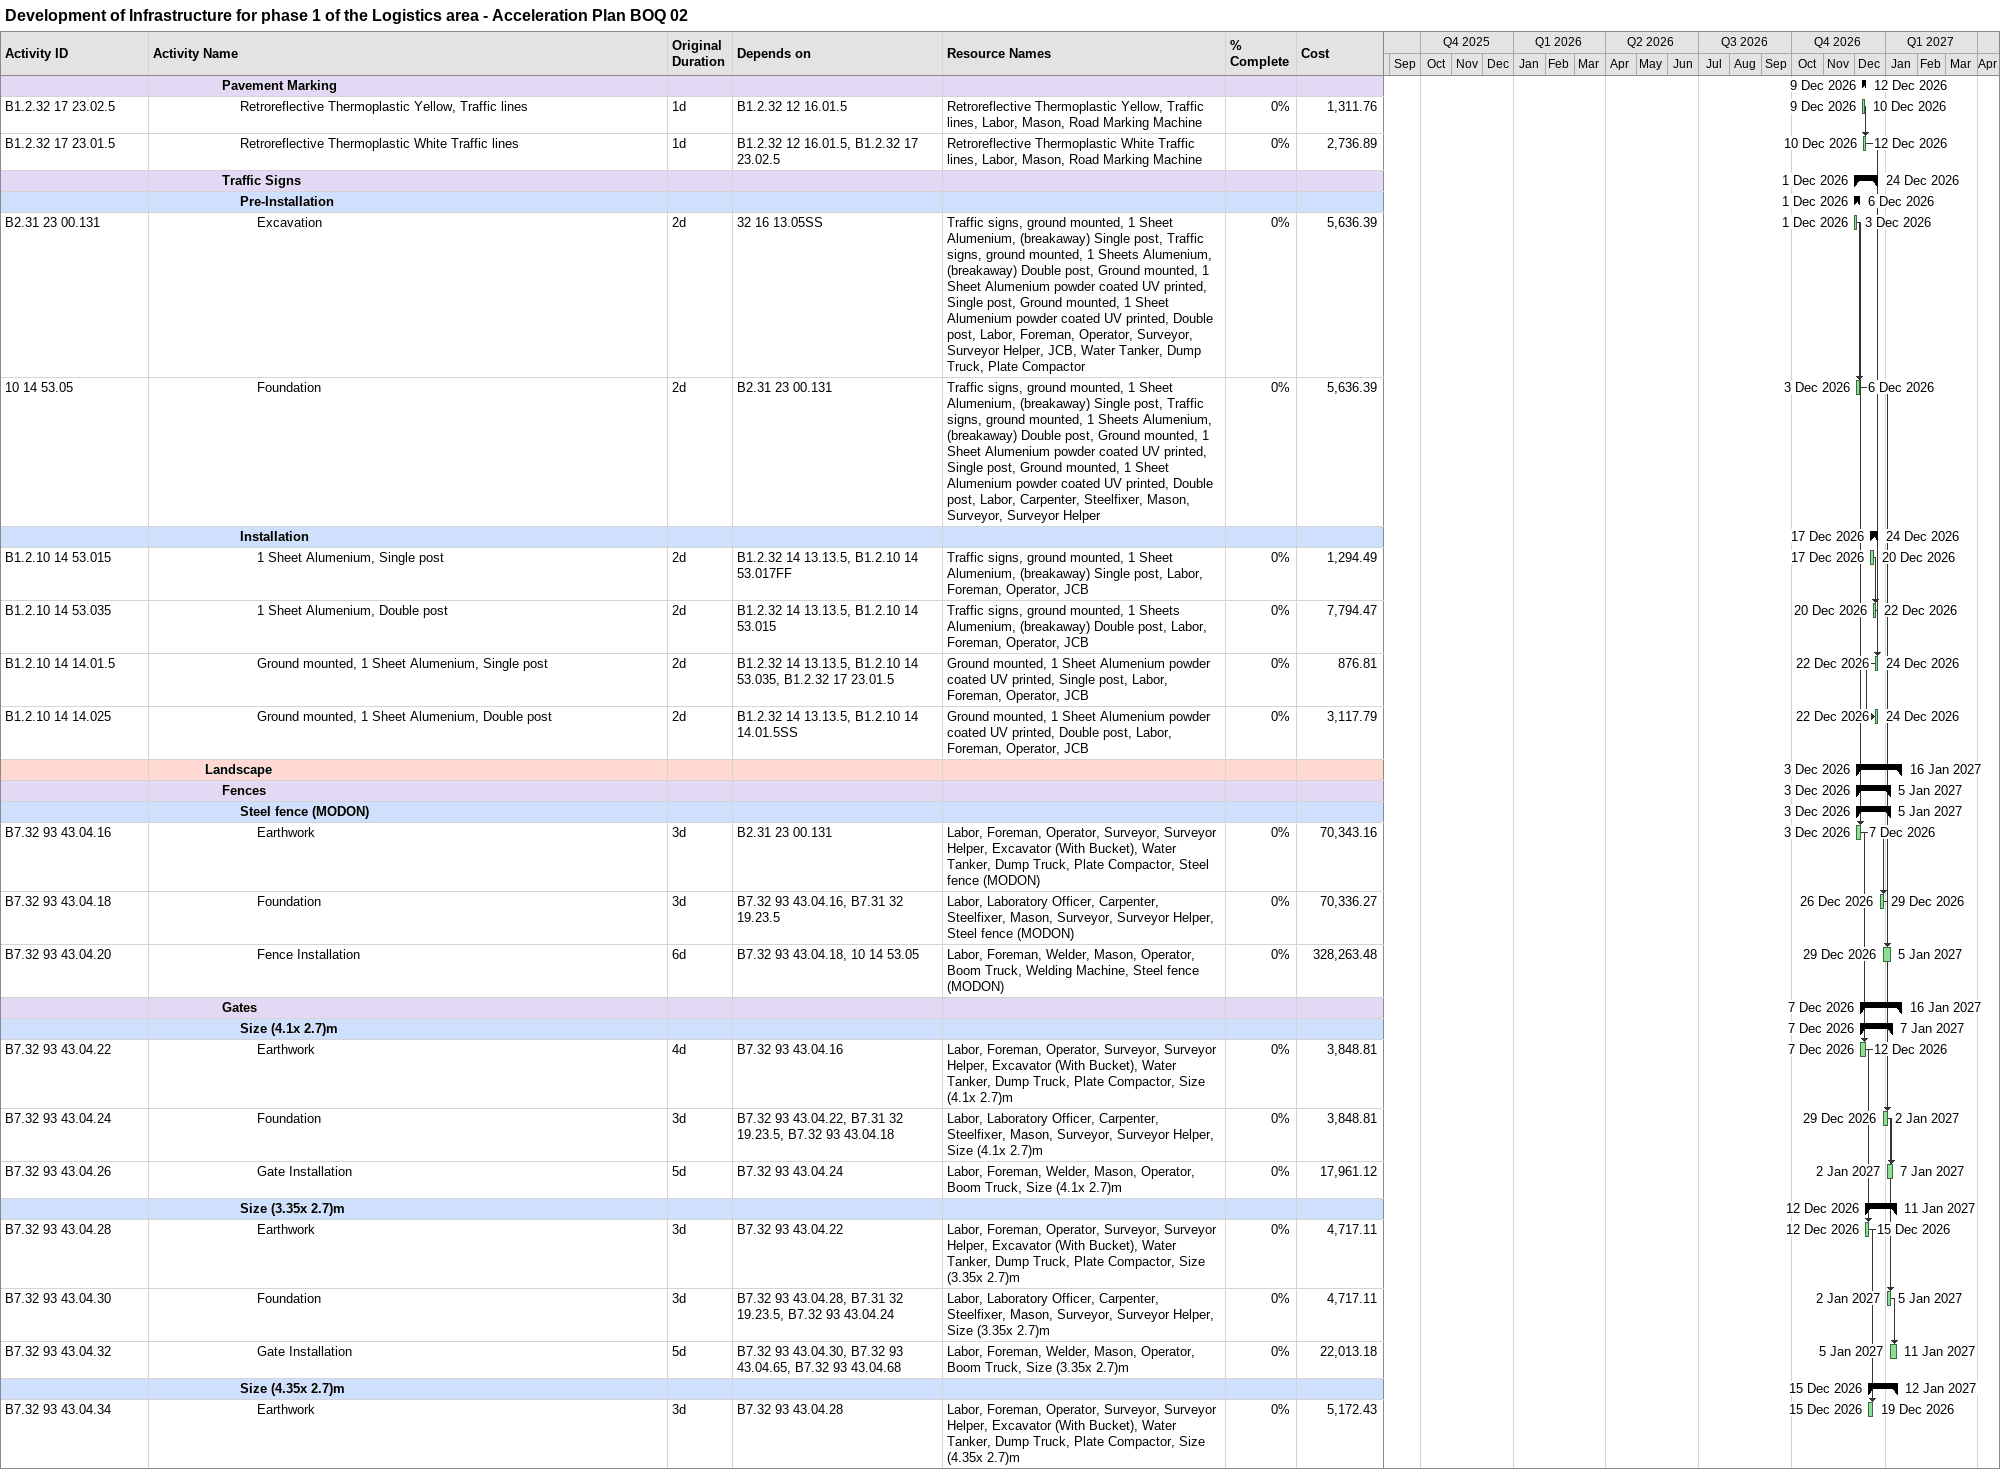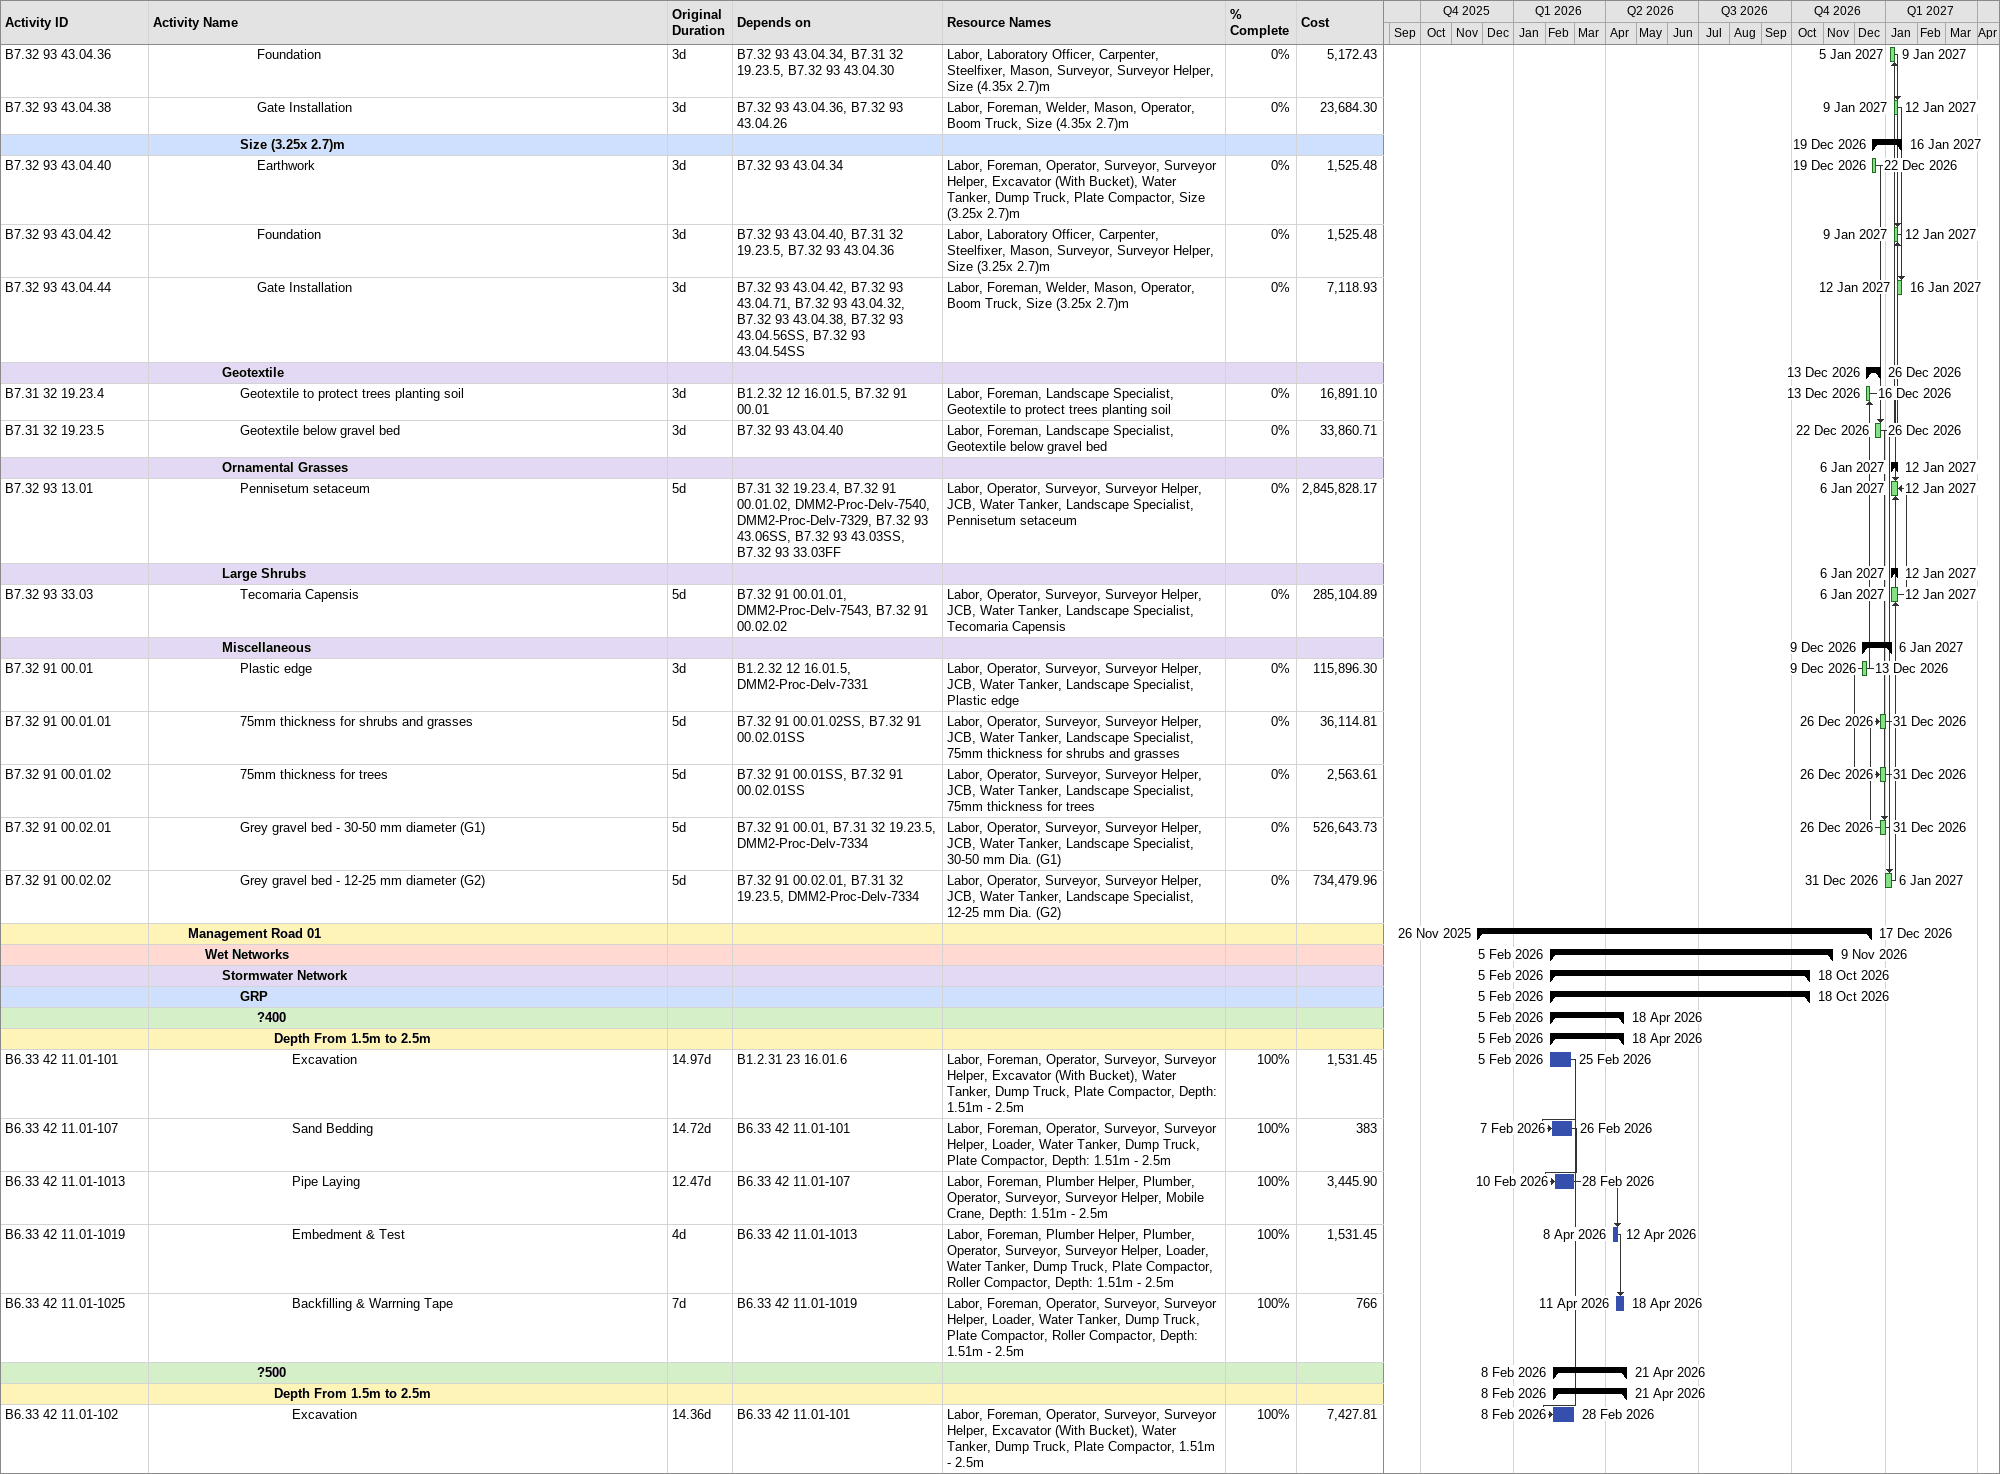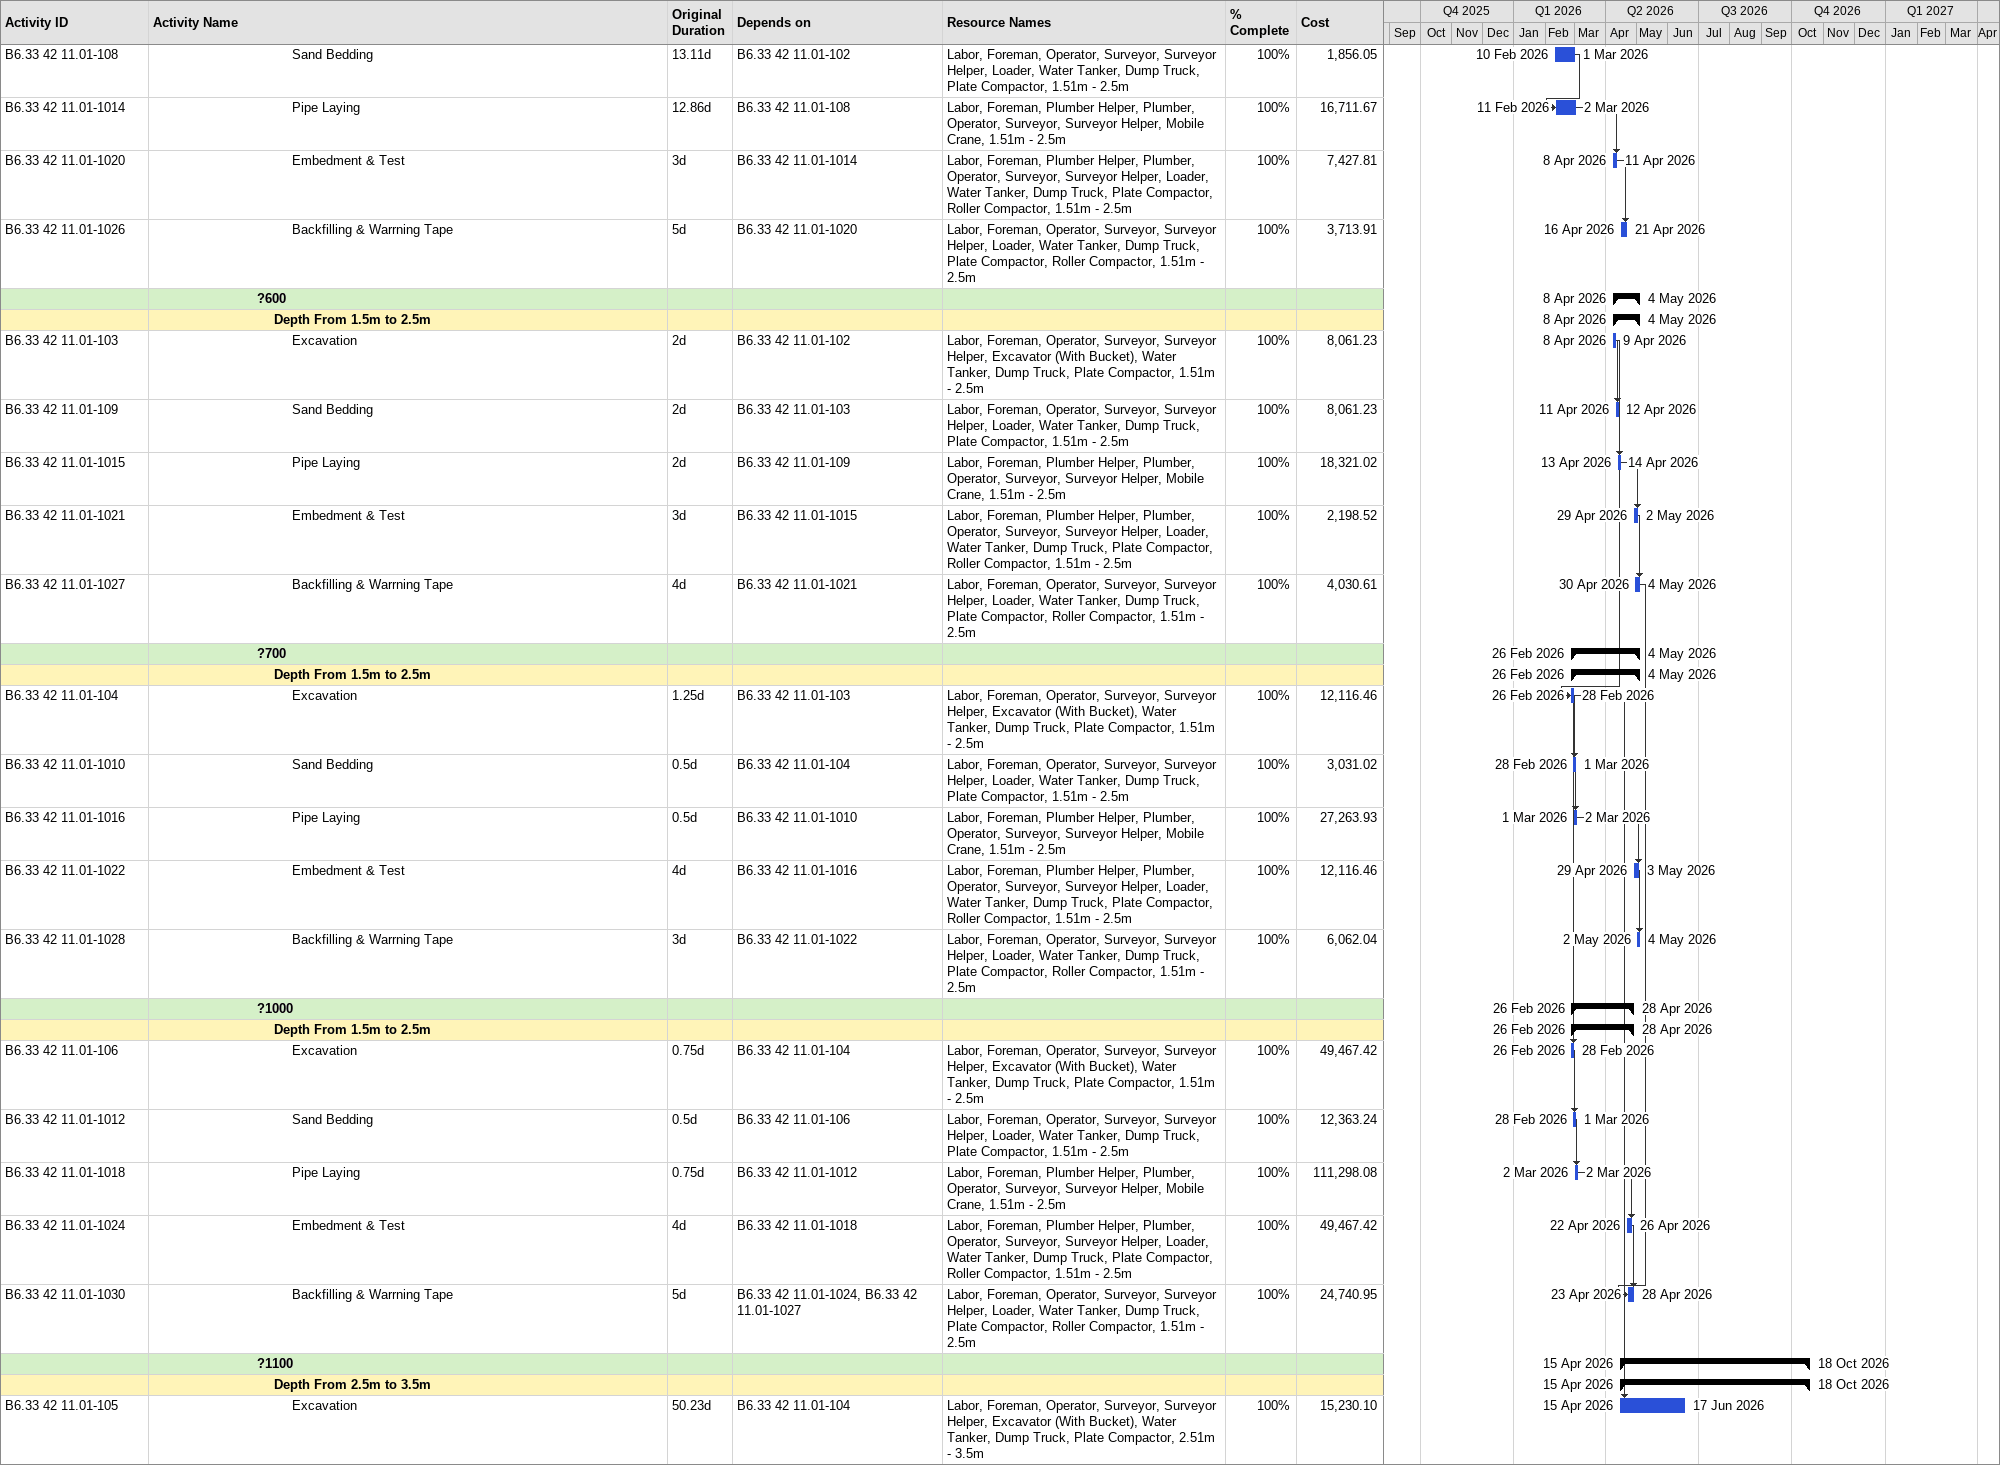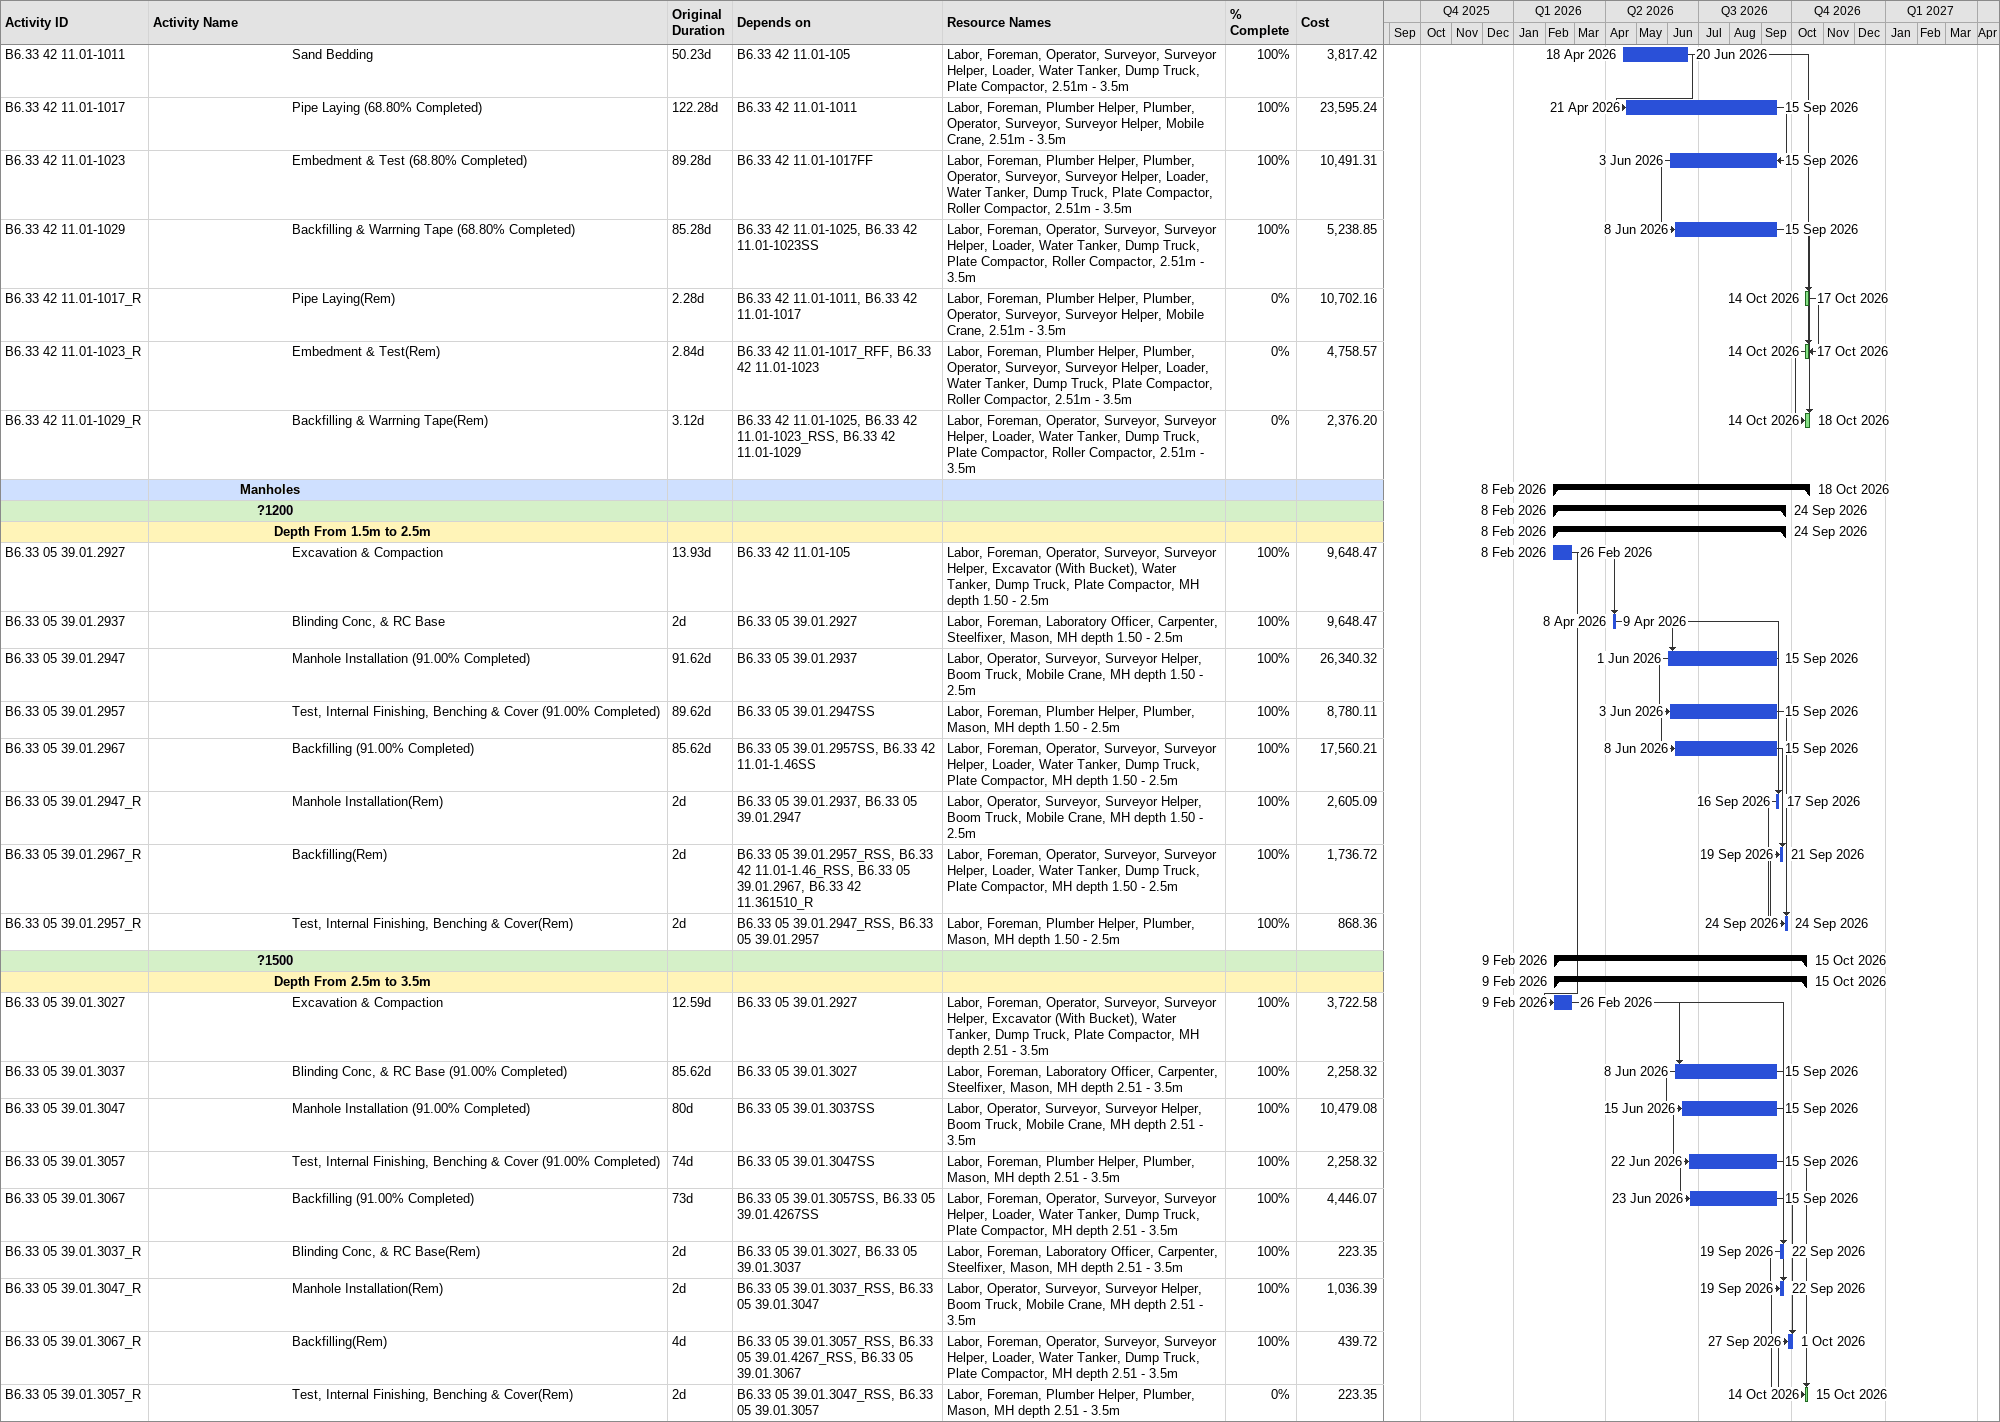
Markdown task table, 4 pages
Development of Infrastructure for phase 1 of the Logistics area - Acceleration Plan BOQ 02

| ID | Level | Task | Original duration | Start | Finish | Predecessors | Resources | % complete | Cost |
|---|---|---|---|---|---|---|---|---|---|
|  | 5 | **Pavement Marking** |  | 2026-12-09 | 2026-12-12 |  |  |  |  |
| B1.2.32 17 23.02.5 | 6 | Retroreflective Thermoplastic Yellow, Traffic lines | 1d | 2026-12-09 | 2026-12-10 | B1.2.32 12 16.01.5 | Retroreflective Thermoplastic Yellow, Traffic lines, Labor, Mason, Road Marking Machine | 0 | 1311.76 |
| B1.2.32 17 23.01.5 | 6 | Retroreflective Thermoplastic White Traffic lines | 1d | 2026-12-10 | 2026-12-12 | B1.2.32 12 16.01.5, B1.2.32 17 23.02.5 | Retroreflective Thermoplastic White Traffic lines, Labor, Mason, Road Marking Machine | 0 | 2736.89 |
|  | 5 | **Traffic Signs** |  | 2026-12-01 | 2026-12-24 |  |  |  |  |
|  | 6 | **Pre-Installation** |  | 2026-12-01 | 2026-12-06 |  |  |  |  |
| B2.31 23 00.131 | 7 | Excavation | 2d | 2026-12-01 | 2026-12-03 | 32 16 13.05SS | Traffic signs, ground mounted, 1 Sheet Alumenium, (breakaway) Single post, Traffic signs, ground mounted, 1 Sheets Alumenium, (breakaway) Double post, Ground mounted, 1 Sheet Alumenium powder coated UV printed, Single post, Ground mounted, 1 Sheet Alumenium powder coated UV printed, Double post, Labor, Foreman, Operator, Surveyor, Surveyor Helper, JCB, Water Tanker, Dump Truck, Plate Compactor | 0 | 5636.39 |
| 10 14 53.05 | 7 | Foundation | 2d | 2026-12-03 | 2026-12-06 | B2.31 23 00.131 | Traffic signs, ground mounted, 1 Sheet Alumenium, (breakaway) Single post, Traffic signs, ground mounted, 1 Sheets Alumenium, (breakaway) Double post, Ground mounted, 1 Sheet Alumenium powder coated UV printed, Single post, Ground mounted, 1 Sheet Alumenium powder coated UV printed, Double post, Labor, Carpenter, Steelfixer, Mason, Surveyor, Surveyor Helper | 0 | 5636.39 |
|  | 6 | **Installation** |  | 2026-12-17 | 2026-12-24 |  |  |  |  |
| B1.2.10 14 53.015 | 7 | 1 Sheet Alumenium, Single post | 2d | 2026-12-17 | 2026-12-20 | B1.2.32 14 13.13.5, B1.2.10 14 53.017FF | Traffic signs, ground mounted, 1 Sheet Alumenium, (breakaway) Single post, Labor, Foreman, Operator, JCB | 0 | 1294.49 |
| B1.2.10 14 53.035 | 7 | 1 Sheet Alumenium, Double post | 2d | 2026-12-20 | 2026-12-22 | B1.2.32 14 13.13.5, B1.2.10 14 53.015 | Traffic signs, ground mounted, 1 Sheets Alumenium, (breakaway) Double post, Labor, Foreman, Operator, JCB | 0 | 7794.47 |
| B1.2.10 14 14.01.5 | 7 | Ground mounted, 1 Sheet Alumenium, Single post | 2d | 2026-12-22 | 2026-12-24 | B1.2.32 14 13.13.5, B1.2.10 14 53.035, B1.2.32 17 23.01.5 | Ground mounted, 1 Sheet Alumenium powder coated UV printed, Single post, Labor, Foreman, Operator, JCB | 0 | 876.81 |
| B1.2.10 14 14.025 | 7 | Ground mounted, 1 Sheet Alumenium, Double post | 2d | 2026-12-22 | 2026-12-24 | B1.2.32 14 13.13.5, B1.2.10 14 14.01.5SS | Ground mounted, 1 Sheet Alumenium powder coated UV printed, Double post, Labor, Foreman, Operator, JCB | 0 | 3117.79 |
|  | 4 | **Landscape** |  | 2026-12-03 | 2027-01-16 |  |  |  |  |
|  | 5 | **Fences** |  | 2026-12-03 | 2027-01-05 |  |  |  |  |
|  | 6 | **Steel fence (MODON)** |  | 2026-12-03 | 2027-01-05 |  |  |  |  |
| B7.32 93 43.04.16 | 7 | Earthwork | 3d | 2026-12-03 | 2026-12-07 | B2.31 23 00.131 | Labor, Foreman, Operator, Surveyor, Surveyor Helper, Excavator (With Bucket), Water Tanker, Dump Truck, Plate Compactor, Steel fence (MODON) | 0 | 70343.16 |
| B7.32 93 43.04.18 | 7 | Foundation | 3d | 2026-12-26 | 2026-12-29 | B7.32 93 43.04.16, B7.31 32 19.23.5 | Labor, Laboratory Officer, Carpenter, Steelfixer, Mason, Surveyor, Surveyor Helper, Steel fence (MODON) | 0 | 70336.27 |
| B7.32 93 43.04.20 | 7 | Fence Installation | 6d | 2026-12-29 | 2027-01-05 | B7.32 93 43.04.18, 10 14 53.05 | Labor, Foreman, Welder, Mason, Operator, Boom Truck, Welding Machine, Steel fence (MODON) | 0 | 328263.48 |
|  | 5 | **Gates** |  | 2026-12-07 | 2027-01-16 |  |  |  |  |
|  | 6 | **Size (4.1x 2.7)m** |  | 2026-12-07 | 2027-01-07 |  |  |  |  |
| B7.32 93 43.04.22 | 7 | Earthwork | 4d | 2026-12-07 | 2026-12-12 | B7.32 93 43.04.16 | Labor, Foreman, Operator, Surveyor, Surveyor Helper, Excavator (With Bucket), Water Tanker, Dump Truck, Plate Compactor, Size (4.1x 2.7)m | 0 | 3848.81 |
| B7.32 93 43.04.24 | 7 | Foundation | 3d | 2026-12-29 | 2027-01-02 | B7.32 93 43.04.22, B7.31 32 19.23.5, B7.32 93 43.04.18 | Labor, Laboratory Officer, Carpenter, Steelfixer, Mason, Surveyor, Surveyor Helper, Size (4.1x 2.7)m | 0 | 3848.81 |
| B7.32 93 43.04.26 | 7 | Gate Installation | 5d | 2027-01-02 | 2027-01-07 | B7.32 93 43.04.24 | Labor, Foreman, Welder, Mason, Operator, Boom Truck, Size (4.1x 2.7)m | 0 | 17961.12 |
|  | 6 | **Size (3.35x 2.7)m** |  | 2026-12-12 | 2027-01-11 |  |  |  |  |
| B7.32 93 43.04.28 | 7 | Earthwork | 3d | 2026-12-12 | 2026-12-15 | B7.32 93 43.04.22 | Labor, Foreman, Operator, Surveyor, Surveyor Helper, Excavator (With Bucket), Water Tanker, Dump Truck, Plate Compactor, Size (3.35x 2.7)m | 0 | 4717.11 |
| B7.32 93 43.04.30 | 7 | Foundation | 3d | 2027-01-02 | 2027-01-05 | B7.32 93 43.04.28, B7.31 32 19.23.5, B7.32 93 43.04.24 | Labor, Laboratory Officer, Carpenter, Steelfixer, Mason, Surveyor, Surveyor Helper, Size (3.35x 2.7)m | 0 | 4717.11 |
| B7.32 93 43.04.32 | 7 | Gate Installation | 5d | 2027-01-05 | 2027-01-11 | B7.32 93 43.04.30, B7.32 93 43.04.65, B7.32 93 43.04.68 | Labor, Foreman, Welder, Mason, Operator, Boom Truck, Size (3.35x 2.7)m | 0 | 22013.18 |
|  | 6 | **Size (4.35x 2.7)m** |  | 2026-12-15 | 2027-01-12 |  |  |  |  |
| B7.32 93 43.04.34 | 7 | Earthwork | 3d | 2026-12-15 | 2026-12-19 | B7.32 93 43.04.28 | Labor, Foreman, Operator, Surveyor, Surveyor Helper, Excavator (With Bucket), Water Tanker, Dump Truck, Plate Compactor, Size (4.35x 2.7)m | 0 | 5172.43 |
| B7.32 93 43.04.36 | 7 | Foundation | 3d | 2027-01-05 | 2027-01-09 | B7.32 93 43.04.34, B7.31 32 19.23.5, B7.32 93 43.04.30 | Labor, Laboratory Officer, Carpenter, Steelfixer, Mason, Surveyor, Surveyor Helper, Size (4.35x 2.7)m | 0 | 5172.43 |
| B7.32 93 43.04.38 | 7 | Gate Installation | 3d | 2027-01-09 | 2027-01-12 | B7.32 93 43.04.36, B7.32 93 43.04.26 | Labor, Foreman, Welder, Mason, Operator, Boom Truck, Size (4.35x 2.7)m | 0 | 23684.30 |
|  | 6 | **Size (3.25x 2.7)m** |  | 2026-12-19 | 2027-01-16 |  |  |  |  |
| B7.32 93 43.04.40 | 7 | Earthwork | 3d | 2026-12-19 | 2026-12-22 | B7.32 93 43.04.34 | Labor, Foreman, Operator, Surveyor, Surveyor Helper, Excavator (With Bucket), Water Tanker, Dump Truck, Plate Compactor, Size (3.25x 2.7)m | 0 | 1525.48 |
| B7.32 93 43.04.42 | 7 | Foundation | 3d | 2027-01-09 | 2027-01-12 | B7.32 93 43.04.40, B7.31 32 19.23.5, B7.32 93 43.04.36 | Labor, Laboratory Officer, Carpenter, Steelfixer, Mason, Surveyor, Surveyor Helper, Size (3.25x 2.7)m | 0 | 1525.48 |
| B7.32 93 43.04.44 | 7 | Gate Installation | 3d | 2027-01-12 | 2027-01-16 | B7.32 93 43.04.42, B7.32 93 43.04.71, B7.32 93 43.04.32, B7.32 93 43.04.38, B7.32 93 43.04.56SS, B7.32 93 43.04.54SS | Labor, Foreman, Welder, Mason, Operator, Boom Truck, Size (3.25x 2.7)m | 0 | 7118.93 |
|  | 5 | **Geotextile** |  | 2026-12-13 | 2026-12-26 |  |  |  |  |
| B7.31 32 19.23.4 | 6 | Geotextile to protect trees planting soil | 3d | 2026-12-13 | 2026-12-16 | B1.2.32 12 16.01.5, B7.32 91 00.01 | Labor, Foreman, Landscape Specialist, Geotextile to protect trees planting soil | 0 | 16891.10 |
| B7.31 32 19.23.5 | 6 | Geotextile below gravel bed | 3d | 2026-12-22 | 2026-12-26 | B7.32 93 43.04.40 | Labor, Foreman, Landscape Specialist, Geotextile below gravel bed | 0 | 33860.71 |
|  | 5 | **Ornamental Grasses** |  | 2027-01-06 | 2027-01-12 |  |  |  |  |
| B7.32 93 13.01 | 6 | Pennisetum setaceum | 5d | 2027-01-06 | 2027-01-12 | B7.31 32 19.23.4, B7.32 91 00.01.02, DMM2-Proc-Delv-7540, DMM2-Proc-Delv-7329, B7.32 93 43.06SS, B7.32 93 43.03SS, B7.32 93 33.03FF | Labor, Operator, Surveyor, Surveyor Helper, JCB, Water Tanker, Landscape Specialist, Pennisetum setaceum | 0 | 2845828.17 |
|  | 5 | **Large Shrubs** |  | 2027-01-06 | 2027-01-12 |  |  |  |  |
| B7.32 93 33.03 | 6 | Tecomaria Capensis | 5d | 2027-01-06 | 2027-01-12 | B7.32 91 00.01.01, DMM2-Proc-Delv-7543, B7.32 91 00.02.02 | Labor, Operator, Surveyor, Surveyor Helper, JCB, Water Tanker, Landscape Specialist, Tecomaria Capensis | 0 | 285104.89 |
|  | 5 | **Miscellaneous** |  | 2026-12-09 | 2027-01-06 |  |  |  |  |
| B7.32 91 00.01 | 6 | Plastic edge | 3d | 2026-12-09 | 2026-12-13 | B1.2.32 12 16.01.5, DMM2-Proc-Delv-7331 | Labor, Operator, Surveyor, Surveyor Helper, JCB, Water Tanker, Landscape Specialist, Plastic edge | 0 | 115896.30 |
| B7.32 91 00.01.01 | 6 | 75mm thickness for shrubs and grasses | 5d | 2026-12-26 | 2026-12-31 | B7.32 91 00.01.02SS, B7.32 91 00.02.01SS | Labor, Operator, Surveyor, Surveyor Helper, JCB, Water Tanker, Landscape Specialist, 75mm thickness for shrubs and grasses | 0 | 36114.81 |
| B7.32 91 00.01.02 | 6 | 75mm thickness for trees | 5d | 2026-12-26 | 2026-12-31 | B7.32 91 00.01SS, B7.32 91 00.02.01SS | Labor, Operator, Surveyor, Surveyor Helper, JCB, Water Tanker, Landscape Specialist, 75mm thickness for trees | 0 | 2563.61 |
| B7.32 91 00.02.01 | 6 | Grey gravel bed - 30-50 mm diameter (G1) | 5d | 2026-12-26 | 2026-12-31 | B7.32 91 00.01, B7.31 32 19.23.5, DMM2-Proc-Delv-7334 | Labor, Operator, Surveyor, Surveyor Helper, JCB, Water Tanker, Landscape Specialist, 30-50 mm Dia. (G1) | 0 | 526643.73 |
| B7.32 91 00.02.02 | 6 | Grey gravel bed - 12-25 mm diameter (G2) | 5d | 2026-12-31 | 2027-01-06 | B7.32 91 00.02.01, B7.31 32 19.23.5, DMM2-Proc-Delv-7334 | Labor, Operator, Surveyor, Surveyor Helper, JCB, Water Tanker, Landscape Specialist, 12-25 mm Dia. (G2) | 0 | 734479.96 |
|  | 3 | **Management Road 01** |  | 2025-11-26 | 2026-12-17 |  |  |  |  |
|  | 4 | **Wet Networks** |  | 2026-02-05 | 2026-11-09 |  |  |  |  |
|  | 5 | **Stormwater Network** |  | 2026-02-05 | 2026-10-18 |  |  |  |  |
|  | 6 | **GRP** |  | 2026-02-05 | 2026-10-18 |  |  |  |  |
|  | 7 | **?400** |  | 2026-02-05 | 2026-04-18 |  |  |  |  |
|  | 8 | **Depth From 1.5m to 2.5m** |  | 2026-02-05 | 2026-04-18 |  |  |  |  |
| B6.33 42 11.01-101 | 9 | Excavation | 14.97d | 2026-02-05 | 2026-02-25 | B1.2.31 23 16.01.6 | Labor, Foreman, Operator, Surveyor, Surveyor Helper, Excavator (With Bucket), Water Tanker, Dump Truck, Plate Compactor, Depth: 1.51m - 2.5m | 100 | 1531.45 |
| B6.33 42 11.01-107 | 9 | Sand Bedding | 14.72d | 2026-02-07 | 2026-02-26 | B6.33 42 11.01-101 | Labor, Foreman, Operator, Surveyor, Surveyor Helper, Loader, Water Tanker, Dump Truck, Plate Compactor, Depth: 1.51m - 2.5m | 100 | 383 |
| B6.33 42 11.01-1013 | 9 | Pipe Laying | 12.47d | 2026-02-10 | 2026-02-28 | B6.33 42 11.01-107 | Labor, Foreman, Plumber Helper, Plumber, Operator, Surveyor, Surveyor Helper, Mobile Crane, Depth: 1.51m - 2.5m | 100 | 3445.90 |
| B6.33 42 11.01-1019 | 9 | Embedment & Test | 4d | 2026-04-08 | 2026-04-12 | B6.33 42 11.01-1013 | Labor, Foreman, Plumber Helper, Plumber, Operator, Surveyor, Surveyor Helper, Loader, Water Tanker, Dump Truck, Plate Compactor, Roller Compactor, Depth: 1.51m - 2.5m | 100 | 1531.45 |
| B6.33 42 11.01-1025 | 9 | Backfilling & Warrning Tape | 7d | 2026-04-11 | 2026-04-18 | B6.33 42 11.01-1019 | Labor, Foreman, Operator, Surveyor, Surveyor Helper, Loader, Water Tanker, Dump Truck, Plate Compactor, Roller Compactor, Depth: 1.51m - 2.5m | 100 | 766 |
|  | 7 | **?500** |  | 2026-02-08 | 2026-04-21 |  |  |  |  |
|  | 8 | **Depth From 1.5m to 2.5m** |  | 2026-02-08 | 2026-04-21 |  |  |  |  |
| B6.33 42 11.01-102 | 9 | Excavation | 14.36d | 2026-02-08 | 2026-02-28 | B6.33 42 11.01-101 | Labor, Foreman, Operator, Surveyor, Surveyor Helper, Excavator (With Bucket), Water Tanker, Dump Truck, Plate Compactor, 1.51m - 2.5m | 100 | 7427.81 |
| B6.33 42 11.01-108 | 9 | Sand Bedding | 13.11d | 2026-02-10 | 2026-03-01 | B6.33 42 11.01-102 | Labor, Foreman, Operator, Surveyor, Surveyor Helper, Loader, Water Tanker, Dump Truck, Plate Compactor, 1.51m - 2.5m | 100 | 1856.05 |
| B6.33 42 11.01-1014 | 9 | Pipe Laying | 12.86d | 2026-02-11 | 2026-03-02 | B6.33 42 11.01-108 | Labor, Foreman, Plumber Helper, Plumber, Operator, Surveyor, Surveyor Helper, Mobile Crane, 1.51m - 2.5m | 100 | 16711.67 |
| B6.33 42 11.01-1020 | 9 | Embedment & Test | 3d | 2026-04-08 | 2026-04-11 | B6.33 42 11.01-1014 | Labor, Foreman, Plumber Helper, Plumber, Operator, Surveyor, Surveyor Helper, Loader, Water Tanker, Dump Truck, Plate Compactor, Roller Compactor, 1.51m - 2.5m | 100 | 7427.81 |
| B6.33 42 11.01-1026 | 9 | Backfilling & Warrning Tape | 5d | 2026-04-16 | 2026-04-21 | B6.33 42 11.01-1020 | Labor, Foreman, Operator, Surveyor, Surveyor Helper, Loader, Water Tanker, Dump Truck, Plate Compactor, Roller Compactor, 1.51m - 2.5m | 100 | 3713.91 |
|  | 7 | **?600** |  | 2026-04-08 | 2026-05-04 |  |  |  |  |
|  | 8 | **Depth From 1.5m to 2.5m** |  | 2026-04-08 | 2026-05-04 |  |  |  |  |
| B6.33 42 11.01-103 | 9 | Excavation | 2d | 2026-04-08 | 2026-04-09 | B6.33 42 11.01-102 | Labor, Foreman, Operator, Surveyor, Surveyor Helper, Excavator (With Bucket), Water Tanker, Dump Truck, Plate Compactor, 1.51m - 2.5m | 100 | 8061.23 |
| B6.33 42 11.01-109 | 9 | Sand Bedding | 2d | 2026-04-11 | 2026-04-12 | B6.33 42 11.01-103 | Labor, Foreman, Operator, Surveyor, Surveyor Helper, Loader, Water Tanker, Dump Truck, Plate Compactor, 1.51m - 2.5m | 100 | 8061.23 |
| B6.33 42 11.01-1015 | 9 | Pipe Laying | 2d | 2026-04-13 | 2026-04-14 | B6.33 42 11.01-109 | Labor, Foreman, Plumber Helper, Plumber, Operator, Surveyor, Surveyor Helper, Mobile Crane, 1.51m - 2.5m | 100 | 18321.02 |
| B6.33 42 11.01-1021 | 9 | Embedment & Test | 3d | 2026-04-29 | 2026-05-02 | B6.33 42 11.01-1015 | Labor, Foreman, Plumber Helper, Plumber, Operator, Surveyor, Surveyor Helper, Loader, Water Tanker, Dump Truck, Plate Compactor, Roller Compactor, 1.51m - 2.5m | 100 | 2198.52 |
| B6.33 42 11.01-1027 | 9 | Backfilling & Warrning Tape | 4d | 2026-04-30 | 2026-05-04 | B6.33 42 11.01-1021 | Labor, Foreman, Operator, Surveyor, Surveyor Helper, Loader, Water Tanker, Dump Truck, Plate Compactor, Roller Compactor, 1.51m - 2.5m | 100 | 4030.61 |
|  | 7 | **?700** |  | 2026-02-26 | 2026-05-04 |  |  |  |  |
|  | 8 | **Depth From 1.5m to 2.5m** |  | 2026-02-26 | 2026-05-04 |  |  |  |  |
| B6.33 42 11.01-104 | 9 | Excavation | 1.25d | 2026-02-26 | 2026-02-28 | B6.33 42 11.01-103 | Labor, Foreman, Operator, Surveyor, Surveyor Helper, Excavator (With Bucket), Water Tanker, Dump Truck, Plate Compactor, 1.51m - 2.5m | 100 | 12116.46 |
| B6.33 42 11.01-1010 | 9 | Sand Bedding | 0.5d | 2026-02-28 | 2026-03-01 | B6.33 42 11.01-104 | Labor, Foreman, Operator, Surveyor, Surveyor Helper, Loader, Water Tanker, Dump Truck, Plate Compactor, 1.51m - 2.5m | 100 | 3031.02 |
| B6.33 42 11.01-1016 | 9 | Pipe Laying | 0.5d | 2026-03-01 | 2026-03-02 | B6.33 42 11.01-1010 | Labor, Foreman, Plumber Helper, Plumber, Operator, Surveyor, Surveyor Helper, Mobile Crane, 1.51m - 2.5m | 100 | 27263.93 |
| B6.33 42 11.01-1022 | 9 | Embedment & Test | 4d | 2026-04-29 | 2026-05-03 | B6.33 42 11.01-1016 | Labor, Foreman, Plumber Helper, Plumber, Operator, Surveyor, Surveyor Helper, Loader, Water Tanker, Dump Truck, Plate Compactor, Roller Compactor, 1.51m - 2.5m | 100 | 12116.46 |
| B6.33 42 11.01-1028 | 9 | Backfilling & Warrning Tape | 3d | 2026-05-02 | 2026-05-04 | B6.33 42 11.01-1022 | Labor, Foreman, Operator, Surveyor, Surveyor Helper, Loader, Water Tanker, Dump Truck, Plate Compactor, Roller Compactor, 1.51m - 2.5m | 100 | 6062.04 |
|  | 7 | **?1000** |  | 2026-02-26 | 2026-04-28 |  |  |  |  |
|  | 8 | **Depth From 1.5m to 2.5m** |  | 2026-02-26 | 2026-04-28 |  |  |  |  |
| B6.33 42 11.01-106 | 9 | Excavation | 0.75d | 2026-02-26 | 2026-02-28 | B6.33 42 11.01-104 | Labor, Foreman, Operator, Surveyor, Surveyor Helper, Excavator (With Bucket), Water Tanker, Dump Truck, Plate Compactor, 1.51m - 2.5m | 100 | 49467.42 |
| B6.33 42 11.01-1012 | 9 | Sand Bedding | 0.5d | 2026-02-28 | 2026-03-01 | B6.33 42 11.01-106 | Labor, Foreman, Operator, Surveyor, Surveyor Helper, Loader, Water Tanker, Dump Truck, Plate Compactor, 1.51m - 2.5m | 100 | 12363.24 |
| B6.33 42 11.01-1018 | 9 | Pipe Laying | 0.75d | 2026-03-02 | 2026-03-02 | B6.33 42 11.01-1012 | Labor, Foreman, Plumber Helper, Plumber, Operator, Surveyor, Surveyor Helper, Mobile Crane, 1.51m - 2.5m | 100 | 111298.08 |
| B6.33 42 11.01-1024 | 9 | Embedment & Test | 4d | 2026-04-22 | 2026-04-26 | B6.33 42 11.01-1018 | Labor, Foreman, Plumber Helper, Plumber, Operator, Surveyor, Surveyor Helper, Loader, Water Tanker, Dump Truck, Plate Compactor, Roller Compactor, 1.51m - 2.5m | 100 | 49467.42 |
| B6.33 42 11.01-1030 | 9 | Backfilling & Warrning Tape | 5d | 2026-04-23 | 2026-04-28 | B6.33 42 11.01-1024, B6.33 42 11.01-1027 | Labor, Foreman, Operator, Surveyor, Surveyor Helper, Loader, Water Tanker, Dump Truck, Plate Compactor, Roller Compactor, 1.51m - 2.5m | 100 | 24740.95 |
|  | 7 | **?1100** |  | 2026-04-15 | 2026-10-18 |  |  |  |  |
|  | 8 | **Depth From 2.5m to 3.5m** |  | 2026-04-15 | 2026-10-18 |  |  |  |  |
| B6.33 42 11.01-105 | 9 | Excavation | 50.23d | 2026-04-15 | 2026-06-17 | B6.33 42 11.01-104 | Labor, Foreman, Operator, Surveyor, Surveyor Helper, Excavator (With Bucket), Water Tanker, Dump Truck, Plate Compactor, 2.51m - 3.5m | 100 | 15230.10 |
| B6.33 42 11.01-1011 | 9 | Sand Bedding | 50.23d | 2026-04-18 | 2026-06-20 | B6.33 42 11.01-105 | Labor, Foreman, Operator, Surveyor, Surveyor Helper, Loader, Water Tanker, Dump Truck, Plate Compactor, 2.51m - 3.5m | 100 | 3817.42 |
| B6.33 42 11.01-1017 | 9 | Pipe Laying (68.80% Completed) | 122.28d | 2026-04-21 | 2026-09-15 | B6.33 42 11.01-1011 | Labor, Foreman, Plumber Helper, Plumber, Operator, Surveyor, Surveyor Helper, Mobile Crane, 2.51m - 3.5m | 100 | 23595.24 |
| B6.33 42 11.01-1023 | 9 | Embedment & Test (68.80% Completed) | 89.28d | 2026-06-03 | 2026-09-15 | B6.33 42 11.01-1017FF | Labor, Foreman, Plumber Helper, Plumber, Operator, Surveyor, Surveyor Helper, Loader, Water Tanker, Dump Truck, Plate Compactor, Roller Compactor, 2.51m - 3.5m | 100 | 10491.31 |
| B6.33 42 11.01-1029 | 9 | Backfilling & Warrning Tape (68.80% Completed) | 85.28d | 2026-06-08 | 2026-09-15 | B6.33 42 11.01-1025, B6.33 42 11.01-1023SS | Labor, Foreman, Operator, Surveyor, Surveyor Helper, Loader, Water Tanker, Dump Truck, Plate Compactor, Roller Compactor, 2.51m - 3.5m | 100 | 5238.85 |
| B6.33 42 11.01-1017_R | 9 | Pipe Laying(Rem) | 2.28d | 2026-10-14 | 2026-10-17 | B6.33 42 11.01-1011, B6.33 42 11.01-1017 | Labor, Foreman, Plumber Helper, Plumber, Operator, Surveyor, Surveyor Helper, Mobile Crane, 2.51m - 3.5m | 0 | 10702.16 |
| B6.33 42 11.01-1023_R | 9 | Embedment & Test(Rem) | 2.84d | 2026-10-14 | 2026-10-17 | B6.33 42 11.01-1017_RFF, B6.33 42 11.01-1023 | Labor, Foreman, Plumber Helper, Plumber, Operator, Surveyor, Surveyor Helper, Loader, Water Tanker, Dump Truck, Plate Compactor, Roller Compactor, 2.51m - 3.5m | 0 | 4758.57 |
| B6.33 42 11.01-1029_R | 9 | Backfilling & Warrning Tape(Rem) | 3.12d | 2026-10-14 | 2026-10-18 | B6.33 42 11.01-1025, B6.33 42 11.01-1023_RSS, B6.33 42 11.01-1029 | Labor, Foreman, Operator, Surveyor, Surveyor Helper, Loader, Water Tanker, Dump Truck, Plate Compactor, Roller Compactor, 2.51m - 3.5m | 0 | 2376.20 |
|  | 6 | **Manholes** |  | 2026-02-08 | 2026-10-18 |  |  |  |  |
|  | 7 | **?1200** |  | 2026-02-08 | 2026-09-24 |  |  |  |  |
|  | 8 | **Depth From 1.5m to 2.5m** |  | 2026-02-08 | 2026-09-24 |  |  |  |  |
| B6.33 05 39.01.2927 | 9 | Excavation & Compaction | 13.93d | 2026-02-08 | 2026-02-26 | B6.33 42 11.01-105 | Labor, Foreman, Operator, Surveyor, Surveyor Helper, Excavator (With Bucket), Water Tanker, Dump Truck, Plate Compactor, MH depth 1.50 - 2.5m | 100 | 9648.47 |
| B6.33 05 39.01.2937 | 9 | Blinding Conc, & RC Base | 2d | 2026-04-08 | 2026-04-09 | B6.33 05 39.01.2927 | Labor, Foreman, Laboratory Officer, Carpenter, Steelfixer, Mason, MH depth 1.50 - 2.5m | 100 | 9648.47 |
| B6.33 05 39.01.2947 | 9 | Manhole Installation (91.00% Completed) | 91.62d | 2026-06-01 | 2026-09-15 | B6.33 05 39.01.2937 | Labor, Operator, Surveyor, Surveyor Helper, Boom Truck, Mobile Crane, MH depth 1.50 - 2.5m | 100 | 26340.32 |
| B6.33 05 39.01.2957 | 9 | Test, Internal Finishing, Benching & Cover (91.00% Completed) | 89.62d | 2026-06-03 | 2026-09-15 | B6.33 05 39.01.2947SS | Labor, Foreman, Plumber Helper, Plumber, Mason, MH depth 1.50 - 2.5m | 100 | 8780.11 |
| B6.33 05 39.01.2967 | 9 | Backfilling (91.00% Completed) | 85.62d | 2026-06-08 | 2026-09-15 | B6.33 05 39.01.2957SS, B6.33 42 11.01-1.46SS | Labor, Foreman, Operator, Surveyor, Surveyor Helper, Loader, Water Tanker, Dump Truck, Plate Compactor, MH depth 1.50 - 2.5m | 100 | 17560.21 |
| B6.33 05 39.01.2947_R | 9 | Manhole Installation(Rem) | 2d | 2026-09-16 | 2026-09-17 | B6.33 05 39.01.2937, B6.33 05 39.01.2947 | Labor, Operator, Surveyor, Surveyor Helper, Boom Truck, Mobile Crane, MH depth 1.50 - 2.5m | 100 | 2605.09 |
| B6.33 05 39.01.2967_R | 9 | Backfilling(Rem) | 2d | 2026-09-19 | 2026-09-21 | B6.33 05 39.01.2957_RSS, B6.33 42 11.01-1.46_RSS, B6.33 05 39.01.2967, B6.33 42 11.361510_R | Labor, Foreman, Operator, Surveyor, Surveyor Helper, Loader, Water Tanker, Dump Truck, Plate Compactor, MH depth 1.50 - 2.5m | 100 | 1736.72 |
| B6.33 05 39.01.2957_R | 9 | Test, Internal Finishing, Benching & Cover(Rem) | 2d | 2026-09-24 | 2026-09-24 | B6.33 05 39.01.2947_RSS, B6.33 05 39.01.2957 | Labor, Foreman, Plumber Helper, Plumber, Mason, MH depth 1.50 - 2.5m | 100 | 868.36 |
|  | 7 | **?1500** |  | 2026-02-09 | 2026-10-15 |  |  |  |  |
|  | 8 | **Depth From 2.5m to 3.5m** |  | 2026-02-09 | 2026-10-15 |  |  |  |  |
| B6.33 05 39.01.3027 | 9 | Excavation & Compaction | 12.59d | 2026-02-09 | 2026-02-26 | B6.33 05 39.01.2927 | Labor, Foreman, Operator, Surveyor, Surveyor Helper, Excavator (With Bucket), Water Tanker, Dump Truck, Plate Compactor, MH depth 2.51 - 3.5m | 100 | 3722.58 |
| B6.33 05 39.01.3037 | 9 | Blinding Conc, & RC Base (91.00% Completed) | 85.62d | 2026-06-08 | 2026-09-15 | B6.33 05 39.01.3027 | Labor, Foreman, Laboratory Officer, Carpenter, Steelfixer, Mason, MH depth 2.51 - 3.5m | 100 | 2258.32 |
| B6.33 05 39.01.3047 | 9 | Manhole Installation (91.00% Completed) | 80d | 2026-06-15 | 2026-09-15 | B6.33 05 39.01.3037SS | Labor, Operator, Surveyor, Surveyor Helper, Boom Truck, Mobile Crane, MH depth 2.51 - 3.5m | 100 | 10479.08 |
| B6.33 05 39.01.3057 | 9 | Test, Internal Finishing, Benching & Cover (91.00% Completed) | 74d | 2026-06-22 | 2026-09-15 | B6.33 05 39.01.3047SS | Labor, Foreman, Plumber Helper, Plumber, Mason, MH depth 2.51 - 3.5m | 100 | 2258.32 |
| B6.33 05 39.01.3067 | 9 | Backfilling (91.00% Completed) | 73d | 2026-06-23 | 2026-09-15 | B6.33 05 39.01.3057SS, B6.33 05 39.01.4267SS | Labor, Foreman, Operator, Surveyor, Surveyor Helper, Loader, Water Tanker, Dump Truck, Plate Compactor, MH depth 2.51 - 3.5m | 100 | 4446.07 |
| B6.33 05 39.01.3037_R | 9 | Blinding Conc, & RC Base(Rem) | 2d | 2026-09-19 | 2026-09-22 | B6.33 05 39.01.3027, B6.33 05 39.01.3037 | Labor, Foreman, Laboratory Officer, Carpenter, Steelfixer, Mason, MH depth 2.51 - 3.5m | 100 | 223.35 |
| B6.33 05 39.01.3047_R | 9 | Manhole Installation(Rem) | 2d | 2026-09-19 | 2026-09-22 | B6.33 05 39.01.3037_RSS, B6.33 05 39.01.3047 | Labor, Operator, Surveyor, Surveyor Helper, Boom Truck, Mobile Crane, MH depth 2.51 - 3.5m | 100 | 1036.39 |
| B6.33 05 39.01.3067_R | 9 | Backfilling(Rem) | 4d | 2026-09-27 | 2026-10-01 | B6.33 05 39.01.3057_RSS, B6.33 05 39.01.4267_RSS, B6.33 05 39.01.3067 | Labor, Foreman, Operator, Surveyor, Surveyor Helper, Loader, Water Tanker, Dump Truck, Plate Compactor, MH depth 2.51 - 3.5m | 100 | 439.72 |
| B6.33 05 39.01.3057_R | 9 | Test, Internal Finishing, Benching & Cover(Rem) | 2d | 2026-10-14 | 2026-10-15 | B6.33 05 39.01.3047_RSS, B6.33 05 39.01.3057 | Labor, Foreman, Plumber Helper, Plumber, Mason, MH depth 2.51 - 3.5m | 0 | 223.35 |
